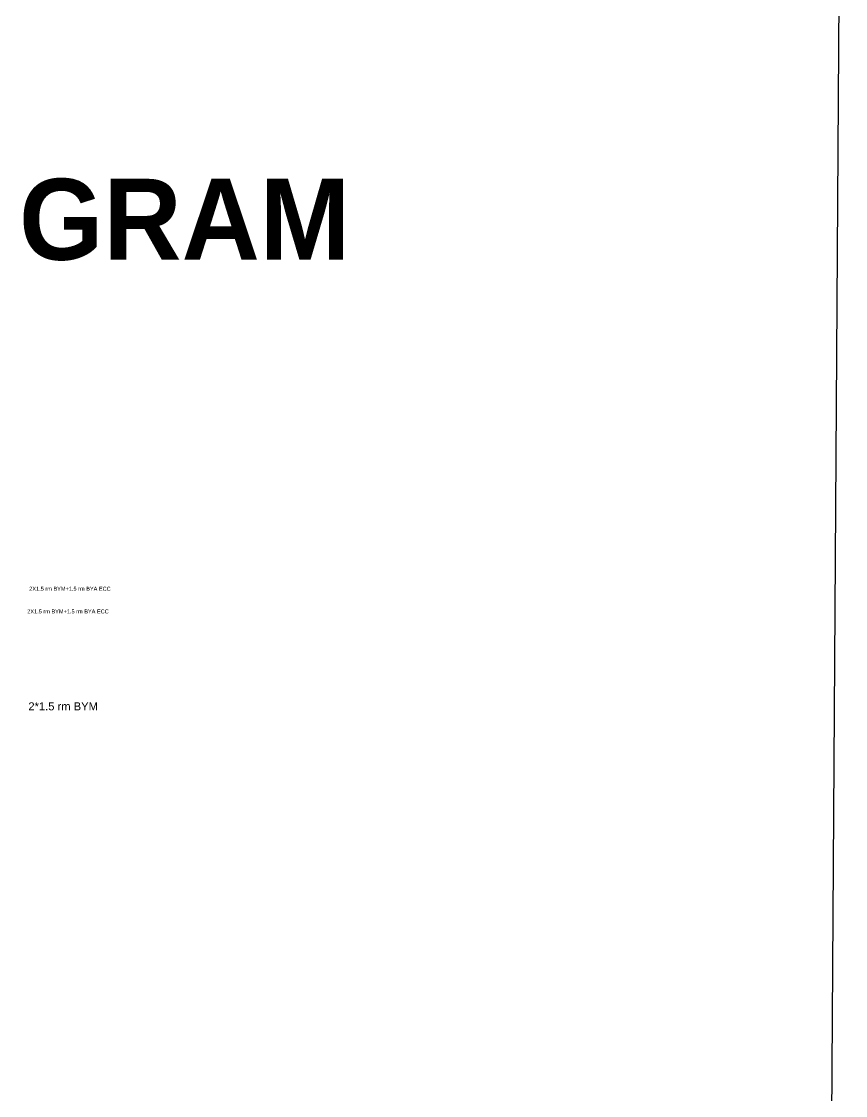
# Model space of a CAD drawing. Header units: inches. Extents: x -19236 to 2549, y 984 to 4513.
# Drawn here: x -18492.5 to -18286.5, y 3729 to 3997.5 of the extents above; entities that cross this region are included whole.
import ezdxf

# ---------------------------------------------------------------- set-up
doc = ezdxf.new("R2010")
doc.units = ezdxf.units.IN
doc.header["$LTSCALE"] = 20
doc.header["$MEASUREMENT"] = 0
doc.styles.get("Standard").update_dxf_attribs({"font": 'arial.ttf'})

msp = doc.modelspace()

# ---------------------------------------------------------------- linework, layer by layer
at = {"color": 5, "linetype": 'Continuous'}
msp.add_line((-18286.5, 4255), (-18293.5, 3203), dxfattribs=at)

# ---------------------------------------------------------------- texts
at = {"linetype": 'Continuous', "lineweight": 13, "insert": (-18581.86543, 3991.94264), "char_height": 25.1265749, "width": 640.8678, "attachment_point": 2}
msp.add_mtext('{\\fAgency FB|b1|i0|c0|p34;\\H0.8061x;\\C43;\\c3649492;EMERGENCY\\PSWITCHBOARD DIAGRAM\\fAgency FB|b0|i0|c0|p34;\\H2.978x;\\C256;\\P\\H0.3333x;(First Floor )}', dxfattribs=at)
at = {"color": 4, "linetype": 'ByBlock', "lineweight": 30, "char_height": 1, "width": 32.9839035, "attachment_point": 1}
for insert in [(-18490.55925, 3856.18986), (-18491.0515, 3850.52483)]:
    msp.add_mtext('2X1.5 rm BYM+1.5 rm BYA ECC', dxfattribs=dict(at, insert=insert))
at = {"color": 6, "linetype": 'ByBlock', "insert": (-18490.77225, 3827.29759), "char_height": 2, "width": 25.2585489, "attachment_point": 1}
msp.add_mtext('{\\C6;2*1.5 rm BYM}', dxfattribs=at)

doc.saveas('drawing.dxf')
